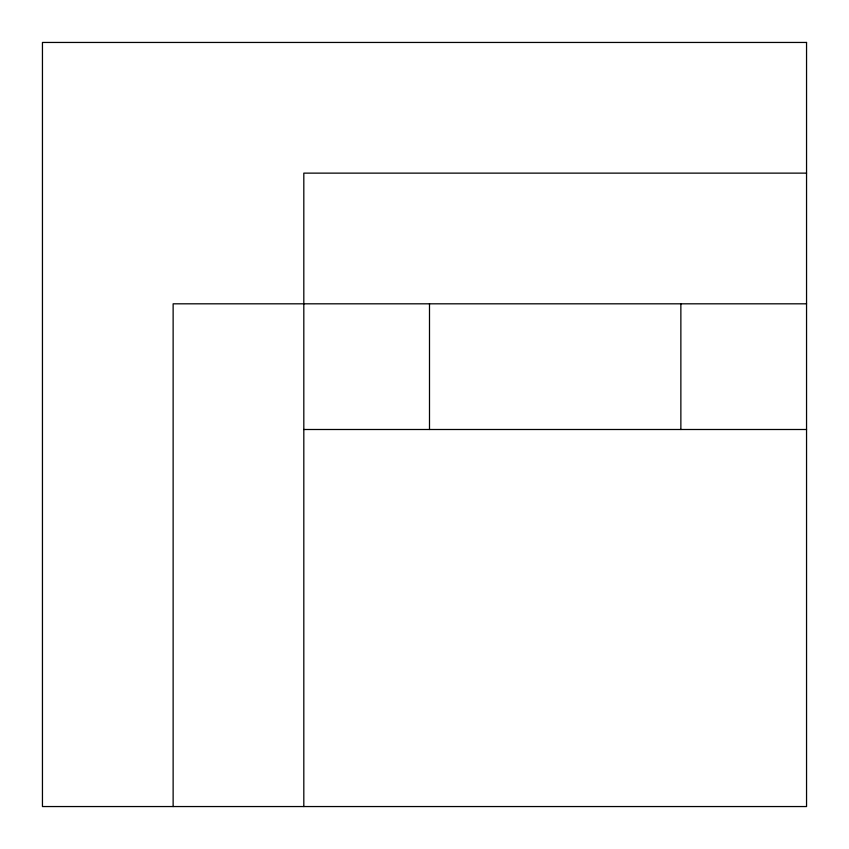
<?xml version="1.0" encoding="UTF-8"?>
<svg xmlns="http://www.w3.org/2000/svg" width="849" height="849" viewBox="0 0 849 849"><rect width="100%" height="100%" fill="white"/><g stroke="black" fill="none" stroke-linecap="round" stroke-linejoin="round"><path stroke-width="1.27" d="M806.55 173.132L303.815 173.132L303.815 806.55M806.55 303.815L173.132 303.815L173.132 806.55M303.815 429.498L806.55 429.498M680.866 303.815L680.866 429.498M429.498 303.815L429.498 429.498M806.55 42.45L42.45 42.45L42.45 806.55L806.55 806.55L806.55 42.45"/></g></svg>
